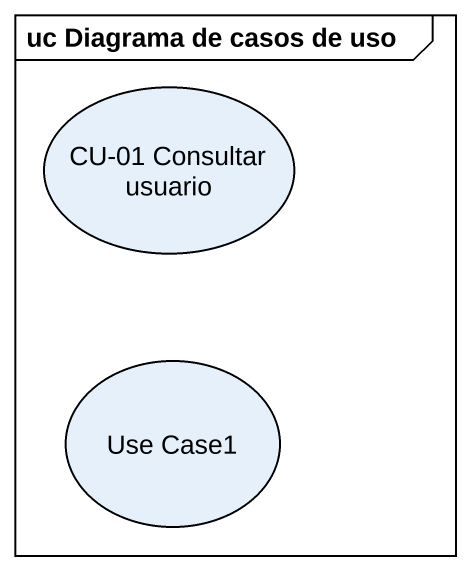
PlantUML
@startuml
mainframe uc Diagrama de casos de uso
usecase "CU-01 Consultar usuario" as CU_01_Consultar_usuario
usecase "Use Case1" as Use_Case1
@enduml
